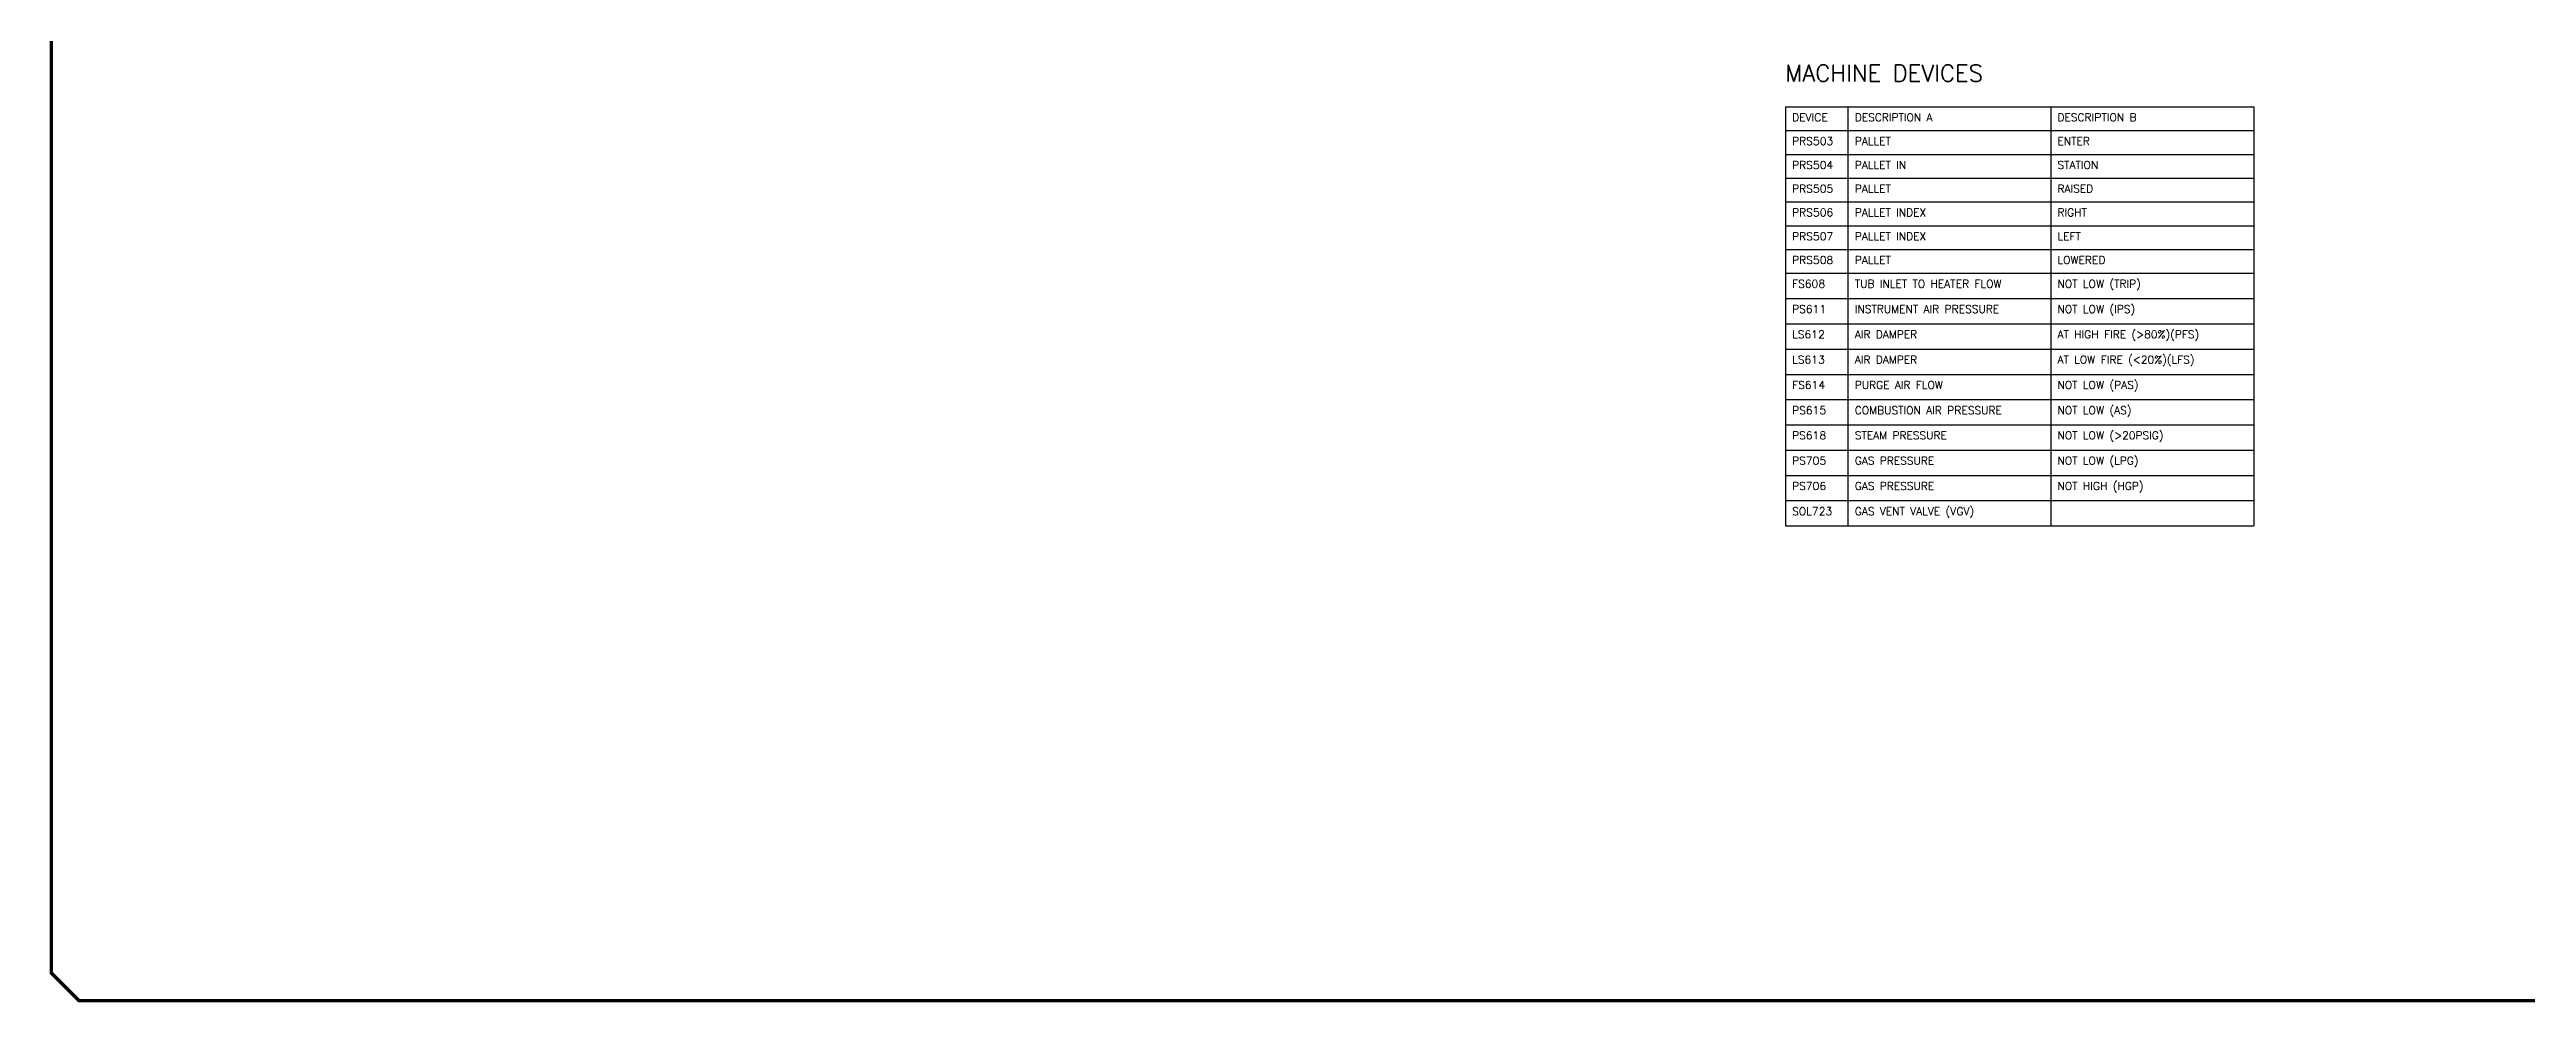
# Model space of a CAD drawing. Header units: inches. Extents: x 0 to 33.5, y 0 to 22.4.
# Drawn here: x 0.02 to 22.24, y 0.02 to 8.56 of the extents above; entities that cross this region are included whole.
import ezdxf
from ezdxf.enums import TextEntityAlignment as Align

# ---------------------------------------------------------------- set-up
doc = ezdxf.new("R2010")
doc.units = ezdxf.units.IN
doc.header["$MEASUREMENT"] = 0
doc.layers.add('MISC', color=7, linetype='Continuous')
doc.layers.add('TITLE', color=7, linetype='Continuous')
doc.styles.add('ITALIC', font='ITALIC')
doc.styles.add('ROMANS', font='ROMANS')
doc.styles.add('SIMPLEX', font='SIMPLEX')
doc.styles.add('WD', font='romans.shx')

# ---------------------------------------------------------------- blocks, each defined once
blk = doc.blocks.new('acade_title')
at = {"layer": 'TITLE', "const_width": 0.0312}
blk.add_lwpolyline([(30.594, 0.281), (30.594, 22.177), (30.344, 22.427), (0.281, 22.427), (0.031, 22.177), (0.031, 0.281), (0.281, 0.031), (30.344, 0.031)], close=True, dxfattribs=at)
at = {"layer": 'TITLE', "color": 1, "style": 'ITALIC'}
for tag, height, p in [('TITLE#1', 0.125, (32.156, 3.406)), ('TITLE#2', 0.125, (32.156, 3.204)), ('TITLE#3', 0.125, (32.156, 3.001)), ('TITLE#4', 0.125, (32.156, 2.799)), ('DWG#', 0.2, (32.156, 0.826))]:
    blk.add_attdef(tag, text='', height=height, dxfattribs=at).set_placement(p, align=Align.CENTER)
at = {"layer": 'TITLE', "color": 1, "style": 'SIMPLEX'}
blk.add_attdef('CAD#', (30.826, 1.958), '', height=0.0938, rotation=90, dxfattribs=at)
at = {"layer": 'TITLE', "color": 1}
for tag, p, height, style in [('ENGINEER', (31.237, 1.958), 0.0938, 'ITALIC'), ('CHKDBY', (32.424, 1.958), 0.0938, 'ITALIC'), ('JOB#', (31.464, 1.644), 0.0938, 'SIMPLEX'), ('DRAWNBY', (32.494, 1.644), 0.0938, 'ITALIC'), ('SCALE', (31.353, 1.344), 0.0938, 'SIMPLEX'), ('DATE', (32.408, 1.344), 0.0938, 'SIMPLEX'), ('SHTS', (32.532, 0.25), 0.2, 'ITALIC')]:
    blk.add_attdef(tag, p, '', height=height, dxfattribs=dict(at, style=style))
at = {"layer": 'TITLE', "color": 1, "style": 'ITALIC'}
blk.add_attdef('SH#', text='', height=0.2, dxfattribs=at).set_placement((31.881, 0.25), align=Align.RIGHT)
at = {"layer": 'TITLE', "color": 7, "flags": 9}
blk.add_attdef('WD_TB', (31.219, 0.031), '', height=0.125, dxfattribs=at)
blk = doc.blocks.new('*T11')
at = {"layer": 'MISC', "color": 0, "linetype": 'ByBlock', "lineweight": -2}
for p, q in [((0, 0), (4.2, 0)), ((0, 0), (0, -3.76)), ((0.56, 0), (0.56, -3.76)), ((2.38, 0), (2.38, -3.76)), ((4.2, 0), (4.2, -3.76)), ((0, -0.213), (4.2, -0.213)), ((0, -0.427), (4.2, -0.427)), ((0, -0.64), (4.2, -0.64)), ((0, -0.853), (4.2, -0.853)), ((0, -1.067), (4.2, -1.067)), ((0, -1.28), (4.2, -1.28)), ((0, -1.493), (4.2, -1.493)), ((0, -1.72), (4.2, -1.72)), ((0, -1.947), (4.2, -1.947)), ((0, -2.173), (4.2, -2.173)), ((0, -2.4), (4.2, -2.4)), ((0, -2.627), (4.2, -2.627)), ((0, -2.853), (4.2, -2.853)), ((0, -3.08), (4.2, -3.08)), ((0, -3.307), (4.2, -3.307)), ((0, -3.533), (4.2, -3.533)), ((0, -3.76), (4.2, -3.76))]:
    blk.add_line(p, q, dxfattribs=at)
at = {"layer": 'MISC', "color": 2, "char_height": 0.07, "attachment_point": 1, "style": 'WD'}
for s, insert, width in [('DEVICE', (0.06, -0.06), 0.44), ('DESCRIPTION A', (0.62, -0.06), 1.7), ('DESCRIPTION B', (2.44, -0.06), 1.7)]:
    blk.add_mtext(s, dxfattribs=dict(at, insert=insert, width=width))
at = {"layer": 'MISC', "color": 140, "char_height": 0.07, "attachment_point": 1, "style": 'WD'}
for s, insert, width in [('PRS503', (0.06, -0.273), 0.44), ('PALLET', (0.62, -0.273), 1.7), ('ENTER', (2.44, -0.273), 1.7), ('PRS504', (0.06, -0.487), 0.44), ('PALLET IN', (0.62, -0.487), 1.7), ('STATION', (2.44, -0.487), 1.7), ('PRS505', (0.06, -0.7), 0.44), ('PALLET', (0.62, -0.7), 1.7), ('RAISED', (2.44, -0.7), 1.7), ('PRS506', (0.06, -0.913), 0.44), ('PALLET INDEX', (0.62, -0.913), 1.7), ('RIGHT', (2.44, -0.913), 1.7), ('PRS507', (0.06, -1.127), 0.44), ('PALLET INDEX', (0.62, -1.127), 1.7), ('LEFT', (2.44, -1.127), 1.7), ('PRS508', (0.06, -1.34), 0.44), ('FS608', (0.06, -1.553), 0.44), ('TUB INLET TO HEATER FLOW', (0.62, -1.553), 1.7), ('PALLET', (0.62, -1.34), 1.7), ('LOWERED', (2.44, -1.34), 1.7), ('NOT LOW (TRIP)', (2.44, -1.553), 1.7), ('NOT LOW (IPS)', (2.44, -1.78), 1.7), ('PS611', (0.06, -1.78), 0.44), ('INSTRUMENT AIR PRESSURE', (0.62, -1.78), 1.7), ('AT HIGH FIRE (>80%)(PFS)', (2.44, -2.007), 1.7), ('LS612', (0.06, -2.007), 0.44), ('AIR DAMPER', (0.62, -2.007), 1.7), ('AT LOW FIRE (<20%)(LFS)', (2.44, -2.233), 1.7), ('LS613', (0.06, -2.233), 0.44), ('AIR DAMPER', (0.62, -2.233), 1.7), ('FS614', (0.06, -2.46), 0.44), ('PURGE AIR FLOW', (0.62, -2.46), 1.7), ('NOT LOW (PAS)', (2.44, -2.46), 1.7), ('PS615', (0.06, -2.687), 0.44), ('COMBUSTION AIR PRESSURE', (0.62, -2.687), 1.7), ('NOT LOW (AS)', (2.44, -2.687), 1.7), ('PS618', (0.06, -2.913), 0.44), ('STEAM PRESSURE', (0.62, -2.913), 1.7), ('NOT LOW (>20PSIG)', (2.44, -2.913), 1.7), ('PS705', (0.06, -3.14), 0.44), ('GAS PRESSURE', (0.62, -3.14), 1.7), ('NOT LOW (LPG)', (2.44, -3.14), 1.7), ('PS706', (0.06, -3.367), 0.44), ('GAS PRESSURE', (0.62, -3.367), 1.7), ('NOT HIGH (HGP)', (2.44, -3.367), 1.7), ('SOL723', (0.06, -3.593), 0.44), ('GAS VENT VALVE (VGV)', (0.62, -3.593), 1.7)]:
    blk.add_mtext(s, dxfattribs=dict(at, insert=insert, width=width))

msp = doc.modelspace()

# ---------------------------------------------------------------- block references
for name, p in [('acade_title', (0, 0)), ('*T11', (15.59, 8.05))]:
    msp.add_blockref(name, p)

# ---------------------------------------------------------------- texts
at = {"layer": 'MISC', "style": 'ROMANS'}
msp.add_text('MACHINE DEVICES', height=0.15, dxfattribs=at).set_placement((15.587, 8.277))

doc.saveas('drawing.dxf')
